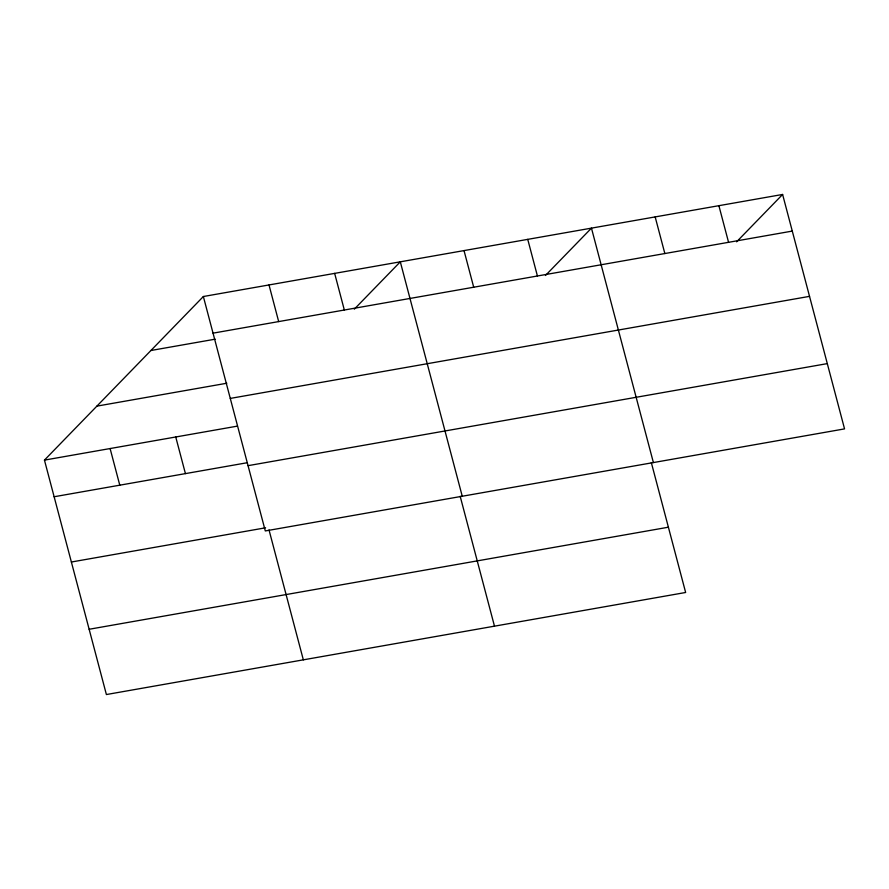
<?xml version="1.0" encoding="UTF-8"?>
<svg xmlns="http://www.w3.org/2000/svg" width="889" height="889" viewBox="0 0 889 889"><rect width="100%" height="100%" fill="white"/><g stroke="black" fill="none" stroke-linecap="round" stroke-linejoin="round"><path stroke-width="1.33" d="M651.326 462.602L685.641 592.485L106.391 694.542L44.45 460.113L203.359 296.515L782.609 194.458L844.55 428.887L265.3 530.944L203.359 296.515M354.3 309.172L400.306 261.822L462.247 496.24M545.457 275.49L591.463 228.14L653.393 462.558M736.614 241.819L782.609 194.458M213.038 333.153L792.288 231.084M150.919 350.499L215.194 339.176M96.89 406.129L226.817 383.237M230.284 398.416L809.535 296.359M44.45 460.113L237.296 426.142M54.129 496.751L246.975 462.769M248.053 465.669L827.303 363.612M71.376 562.015L265.589 527.799M89.144 629.268L668.395 527.21M718.89 205.681L728.569 242.319M655.171 216.916L664.85 253.543M527.744 239.363L537.423 275.99M464.025 250.587L473.704 287.225M460.169 496.273L494.484 626.167M334.653 273.379L344.332 310.017M269.011 284.947L278.679 321.585M269.023 529.955L303.338 659.838M175.744 436.988L185.423 473.615M110.103 448.545L119.782 485.183"/></g></svg>
